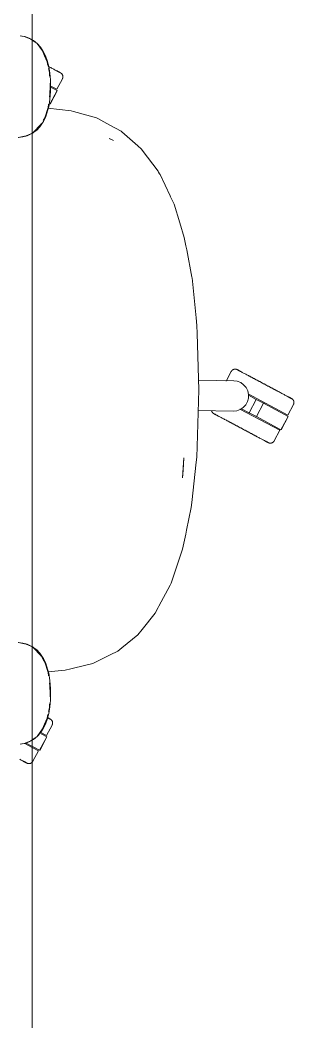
# Model space of a CAD drawing. Header units: millimetres. Extents: x 155927 to 295199, y -4084 to 97293.
# Drawn here: x 191169 to 191422, y 12159 to 13084 of the extents above; entities that cross this region are included whole.
import ezdxf

# ---------------------------------------------------------------- set-up
doc = ezdxf.new("R2010")
doc.units = ezdxf.units.MM
doc.header["$MEASUREMENT"] = 0
doc.layers.add('G-IMPT', color=8, linetype='CONTINUOUS', lineweight=9)
doc.layers.add('I-FURN', color=8, linetype='CONTINUOUS', lineweight=9)

msp = doc.modelspace()

# ---------------------------------------------------------------- linework, layer by layer
at = {"layer": 'G-IMPT'}
for p, q in [((191169.17, 13069.51), (191170.81, 13069.26)), ((191173.03, 13068.8), (191169.18, 13069.38)), ((191173.21, 13068.82), (191170.81, 13069.26)), ((191173.03, 13068.8), (191179.23, 13066.39)), ((191173.21, 13068.82), (191174.55, 13068.45)), ((191178.2, 13067.06), (191174.55, 13068.45)), ((191178.2, 13067.06), (191180.44, 13065.78)), ((191179.23, 13066.39), (191180.44, 13065.49)), ((191180.44, 13065.78), (191181.63, 13065.1)), ((191180.44, 13065.49), (191184.85, 13062.22)), ((191181.63, 13065.1), (191185.37, 13062.02)), ((191184.85, 13062.22), (191190.07, 13055.43)), ((191188.04, 13058.98), (191185.37, 13062.02)), ((191190.69, 13054.93), (191188.04, 13058.98)), ((191190.07, 13055.43), (191191.91, 13051.04)), ((191190.69, 13054.93), (191192.68, 13050.86)), ((191194.24, 13045.41), (191191.91, 13051.04)), ((191194.26, 13046.53), (191192.68, 13050.86)), ((191194.24, 13045.41), (191194.94, 13041.95)), ((191194.26, 13046.53), (191195.69, 13041.05)), ((191195.51, 13039.2), (191196.28, 13035.45)), ((191196.69, 13035.11), (191195.69, 13041.05)), ((191196.28, 13035.45), (191196.47, 13032.25)), ((191196.69, 13035.11), (191197.26, 13028.96)), ((191197.44, 13022.63), (191197.26, 13028.96)), ((191197.35, 13018.12), (191196.77, 13010.8)), ((191196.83, 13015.46), (191197.06, 13022.63)), ((191196.87, 13025.74), (191197.06, 13022.63)), ((191197.35, 13018.12), (191197.44, 13022.63)), ((191195.65, 13004.04), (191196.77, 13010.8)), ((191196.83, 13015.46), (191196.44, 13012.68)), ((191195.1, 13003.2), (191192.07, 12993.81)), ((191194.68, 13000.12), (191192.94, 12995.03)), ((191194.68, 13000.12), (191195.65, 13004.04)), ((191194.98, 13002.7), (191216.26, 13000.28)), ((191195.57, 13006.49), (191195.1, 13003.2)), ((191218.52, 12999.65), (191216.26, 13000.28)), ((191218.52, 12999.65), (191239.87, 12993.64)), ((191190.73, 12990.39), (191189.93, 12989.02)), ((191192.07, 12993.81), (191190.61, 12991.36)), ((191192.94, 12995.03), (191190.73, 12990.39)), ((191239.87, 12993.64), (191240.98, 12993.04)), ((191240.98, 12993.04), (191252.22, 12987.03)), ((191180.44, 12979.43), (191183.29, 12981.38)), ((191188.3, 12987.6), (191181.4, 12980.2)), ((191187.11, 12985.51), (191181.4, 12980.2)), ((191181.4, 12980.2), (191183.81, 12982.44)), ((191184.62, 12982.52), (191183.29, 12981.38)), ((191186.89, 12985.97), (191183.81, 12982.44)), ((191184.62, 12982.52), (191187.48, 12985.56)), ((191188.3, 12987.6), (191187.03, 12986.13)), ((191189, 12988.66), (191187.11, 12985.51)), ((191187.48, 12985.56), (191189.93, 12989.02)), ((191252.22, 12987.03), (191262.65, 12981.45)), ((191263.32, 12980.86), (191262.65, 12981.45)), ((191278.11, 12967.84), (191263.32, 12980.86)), ((191174.91, 12977), (191167.56, 12975.63)), ((191167.79, 12975.63), (191171.79, 12976.13)), ((191171.79, 12976.13), (191175.75, 12977.19)), ((191179.17, 12979.1), (191174.91, 12977)), ((191180.07, 12979.18), (191175.75, 12977.19)), ((191179.17, 12979.1), (191180.44, 12979.73)), ((191253.06, 12974.01), (191251.46, 12974.79)), ((191255.35, 12972.84), (191251.46, 12974.79)), ((191255.35, 12972.84), (191253.06, 12974.01)), ((191278.11, 12967.84), (191281.37, 12964.97)), ((191282.09, 12964), (191281.37, 12964.97)), ((191296.66, 12944.51), (191282.09, 12964)), ((191296.66, 12944.51), (191297.12, 12943.74)), ((191297.12, 12943.74), (191298.06, 12942.16)), ((191298.48, 12941.45), (191298.06, 12942.16)), ((191298.48, 12941.45), (191307.75, 12921.81)), ((191307.75, 12921.81), (191308.18, 12920.89)), ((191311.37, 12914.13), (191308.18, 12920.89)), ((191311.37, 12914.13), (191316.69, 12896.86)), ((191316.69, 12896.86), (191320.89, 12883.25)), ((191320.89, 12883.25), (191322.35, 12875.65)), ((191323.05, 12871.98), (191322.35, 12875.65)), ((191323.05, 12871.98), (191327.92, 12846.6)), ((191328.01, 12846.14), (191327.92, 12846.6)), ((191328.01, 12846.14), (191331.83, 12809.15)), ((191331.83, 12809.15), (191332.56, 12802.08)), ((191332.78, 12794.82), (191332.56, 12802.08)), ((191334.4, 12742.66), (191332.78, 12794.82)), ((191332.7, 12690.48), (191334.4, 12742.66)), ((191332.7, 12690.48), (191332.37, 12680.54)), ((191320.49, 12680), (191319.24, 12661.72)), ((191320.49, 12680), (191319.85, 12668.67)), ((191331.89, 12676.16), (191327.76, 12638.72)), ((191331.89, 12676.16), (191332.37, 12680.54)), ((191319.24, 12661.72), (191319.85, 12668.67)), ((191327.27, 12634.3), (191327.76, 12638.72)), ((191322.93, 12613.36), (191327.27, 12634.3)), ((191322.93, 12613.36), (191322.16, 12609.68)), ((191322.16, 12609.68), (191319.29, 12595.86)), ((191316.77, 12588.42), (191319.29, 12595.86)), ((191316.77, 12588.42), (191308.63, 12564.33)), ((191307.75, 12562.67), (191308.63, 12564.33)), ((191297.45, 12543.16), (191307.75, 12562.67)), ((191294.02, 12536.66), (191281.81, 12521.52)), ((191294.02, 12536.66), (191296.73, 12541.79)), ((191297.45, 12543.16), (191296.73, 12541.79)), ((191278.05, 12516.86), (191281.81, 12521.52)), ((191174.91, 12508.25), (191167.56, 12509.62)), ((191167.79, 12509.62), (191171.79, 12509.12)), ((191171.79, 12509.12), (191175.75, 12508.06)), ((191263.1, 12504.69), (191278.05, 12516.86)), ((191179.17, 12506.15), (191174.91, 12508.25)), ((191180.07, 12506.07), (191175.75, 12508.06)), ((191179.17, 12506.15), (191180.44, 12505.52)), ((191180.44, 12505.82), (191183.29, 12503.87)), ((191187.11, 12499.74), (191181.4, 12505.05)), ((191188.3, 12497.65), (191181.4, 12505.05)), ((191181.4, 12505.05), (191183.81, 12502.81)), ((191184.62, 12502.73), (191183.29, 12503.87)), ((191186.89, 12499.28), (191183.81, 12502.81)), ((191184.62, 12502.73), (191187.48, 12499.69)), ((191189, 12496.59), (191187.11, 12499.74)), ((191187.48, 12499.69), (191189.93, 12496.23)), ((191259.45, 12501.71), (191252.28, 12498.19)), ((191263.1, 12504.69), (191259.45, 12501.71)), ((191188.3, 12497.65), (191187.03, 12499.12)), ((191190.33, 12494.36), (191189.47, 12495.8)), ((191190.73, 12494.86), (191189.93, 12496.23)), ((191192.07, 12491.44), (191190.61, 12493.89)), ((191192.94, 12490.22), (191190.73, 12494.86)), ((191195.1, 12482.05), (191192.07, 12491.44)), ((191194.68, 12485.13), (191192.94, 12490.22)), ((191236.45, 12490.39), (191218.51, 12485.99)), ((191240.82, 12492.54), (191236.45, 12490.39)), ((191240.82, 12492.54), (191252.28, 12498.19)), ((191194.68, 12485.13), (191195.65, 12481.21)), ((191194.97, 12482.67), (191210.85, 12484.11)), ((191195.57, 12478.76), (191195.1, 12482.05)), ((191195.65, 12481.21), (191196.77, 12474.45)), ((191210.85, 12484.11), (191216.14, 12485.41)), ((191218.51, 12485.99), (191216.14, 12485.41)), ((191196.83, 12469.79), (191196.44, 12472.57)), ((191197.35, 12467.13), (191196.77, 12474.45)), ((191196.83, 12469.79), (191197.06, 12462.62)), ((191196.87, 12459.51), (191197.06, 12462.62)), ((191197.44, 12462.62), (191197.26, 12456.29)), ((191197.35, 12467.13), (191197.44, 12462.62)), ((191196.28, 12449.8), (191196.47, 12453)), ((191196.69, 12450.14), (191197.26, 12456.29)), ((191194.26, 12438.72), (191195.69, 12444.2)), ((191195.51, 12446.05), (191196.28, 12449.8)), ((191196.69, 12450.14), (191195.69, 12444.2)), ((191194.24, 12439.84), (191191.91, 12434.21)), ((191194.26, 12438.72), (191192.68, 12434.39)), ((191194.24, 12439.84), (191194.94, 12443.3)), ((191184.85, 12423.03), (191190.07, 12429.82)), ((191188.04, 12426.27), (191185.37, 12423.23)), ((191190.69, 12430.31), (191188.04, 12426.27)), ((191190.07, 12429.82), (191191.91, 12434.21)), ((191190.69, 12430.31), (191192.68, 12434.39)), ((191173.03, 12416.45), (191169.18, 12415.87)), ((191173.21, 12416.43), (191170.81, 12415.99)), ((191173.03, 12416.45), (191179.23, 12418.86)), ((191173.21, 12416.43), (191174.55, 12416.8)), ((191178.2, 12418.19), (191174.55, 12416.8)), ((191178.2, 12418.19), (191180.44, 12419.47)), ((191179.23, 12418.86), (191180.44, 12419.76)), ((191180.44, 12419.76), (191184.85, 12423.03)), ((191180.44, 12419.47), (191181.63, 12420.15)), ((191181.63, 12420.15), (191185.37, 12423.23)), ((191169.17, 12415.74), (191170.81, 12415.99))]:
    msp.add_line(p, q, dxfattribs=at)
at = {"layer": 'I-FURN'}
for p, q in [((191180.44, 13500.42), (191180.44, 12100.42)), ((191180.44, 12100.42), (191180.44, 13500.42)), ((191195.92, 13040.93), (191195.08, 13041.37)), ((191196.73, 13040.49), (191195.92, 13040.93)), ((191197.52, 13040.08), (191196.73, 13040.49)), ((191198.28, 13039.67), (191197.52, 13040.08)), ((191199.01, 13039.28), (191198.28, 13039.67)), ((191199.72, 13038.9), (191199.01, 13039.28)), ((191200.4, 13038.54), (191199.72, 13038.9)), ((191201.05, 13038.2), (191200.4, 13038.54)), ((191201.66, 13037.87), (191201.05, 13038.2)), ((191202.25, 13037.56), (191201.66, 13037.87)), ((191201.94, 13037.73), (191202.51, 13037.42)), ((191202.8, 13037.27), (191202.25, 13037.56)), ((191202.51, 13037.42), (191203.04, 13037.14)), ((191203.32, 13036.99), (191202.8, 13037.27)), ((191203.04, 13037.14), (191203.54, 13036.87)), ((191203.8, 13036.74), (191203.32, 13036.99)), ((191203.54, 13036.87), (191204.01, 13036.62)), ((191204.24, 13036.5), (191203.8, 13036.74)), ((191204.01, 13036.62), (191204.44, 13036.4)), ((191204.65, 13036.28), (191204.24, 13036.5)), ((191204.44, 13036.4), (191204.83, 13036.19)), ((191205.03, 13036.08), (191204.65, 13036.28)), ((191204.83, 13036.19), (191205.19, 13036)), ((191205.36, 13035.9), (191205.03, 13036.08)), ((191205.19, 13036), (191205.5, 13035.83)), ((191205.66, 13035.75), (191205.36, 13035.9)), ((191205.5, 13035.83), (191205.78, 13035.68)), ((191205.92, 13035.61), (191205.66, 13035.75)), ((191205.78, 13035.68), (191206.02, 13035.55)), ((191206.14, 13035.49), (191205.92, 13035.61)), ((191206.02, 13035.55), (191206.22, 13035.45)), ((191206.32, 13035.4), (191206.14, 13035.49)), ((191206.22, 13035.45), (191206.39, 13035.36)), ((191203.15, 13020.09), (191208.3, 13029.77)), ((191206.46, 13035.32), (191206.32, 13035.4)), ((191206.39, 13035.36), (191206.51, 13035.29)), ((191206.56, 13035.27), (191206.46, 13035.32)), ((191206.51, 13035.29), (191206.59, 13035.25)), ((191206.62, 13035.24), (191206.56, 13035.27)), ((191206.59, 13035.25), (191206.63, 13035.23)), ((191206.64, 13035.23), (191206.62, 13035.24)), ((191206.63, 13035.23), (191206.64, 13035.23)), ((191206.64, 13035.23), (191206.78, 13035.15)), ((191206.78, 13035.15), (191206.92, 13035.06)), ((191206.92, 13035.06), (191207.05, 13034.97)), ((191207.05, 13034.97), (191207.18, 13034.88)), ((191207.18, 13034.88), (191207.31, 13034.78)), ((191207.31, 13034.78), (191207.43, 13034.67)), ((191207.43, 13034.67), (191207.55, 13034.56)), ((191207.55, 13034.56), (191207.66, 13034.45)), ((191207.66, 13034.45), (191207.77, 13034.33)), ((191207.77, 13034.33), (191207.87, 13034.21)), ((191207.87, 13034.21), (191207.97, 13034.08)), ((191207.97, 13034.08), (191208.07, 13033.95)), ((191208.07, 13033.95), (191208.16, 13033.81)), ((191208.16, 13033.81), (191208.24, 13033.68)), ((191208.24, 13033.68), (191208.32, 13033.54)), ((191208.32, 13029.81), (191208.3, 13029.77)), ((191208.32, 13033.54), (191208.39, 13033.39)), ((191208.4, 13029.96), (191208.32, 13029.81)), ((191208.39, 13033.39), (191208.45, 13033.24)), ((191208.46, 13030.11), (191208.4, 13029.96)), ((191208.45, 13033.24), (191208.51, 13033.09)), ((191208.52, 13030.26), (191208.46, 13030.11)), ((191208.51, 13033.09), (191208.57, 13032.94)), ((191208.57, 13030.41), (191208.52, 13030.26)), ((191208.57, 13032.94), (191208.62, 13032.79)), ((191208.62, 13030.56), (191208.57, 13030.41)), ((191208.62, 13032.79), (191208.66, 13032.63)), ((191208.66, 13030.72), (191208.62, 13030.56)), ((191208.66, 13032.63), (191208.69, 13032.48)), ((191208.7, 13030.87), (191208.66, 13030.72)), ((191208.69, 13032.48), (191208.72, 13032.32)), ((191208.73, 13031.03), (191208.7, 13030.87)), ((191208.72, 13032.32), (191208.75, 13032.16)), ((191208.75, 13031.19), (191208.73, 13031.03)), ((191208.75, 13032.16), (191208.76, 13032)), ((191208.76, 13031.35), (191208.75, 13031.19)), ((191208.76, 13032), (191208.77, 13031.84)), ((191208.77, 13031.51), (191208.76, 13031.35)), ((191208.77, 13031.84), (191208.78, 13031.68)), ((191208.78, 13031.68), (191208.77, 13031.51)), ((191203.34, 13018.86), (191196.77, 13006.5)), ((191196.94, 13006.41), (191203.51, 13018.77)), ((191197.52, 13023.08), (191203.15, 13020.09)), ((191198.05, 13021.67), (191203.34, 13018.86)), ((191196.77, 13006.5), (191196.67, 13006.55)), ((191364.27, 12759.74), (191359.57, 12750.9)), ((191364.27, 12759.74), (191364.35, 12759.89)), ((191364.35, 12759.89), (191364.43, 12760.02)), ((191364.43, 12760.02), (191364.52, 12760.16)), ((191364.52, 12760.16), (191364.62, 12760.29)), ((191364.62, 12760.29), (191364.72, 12760.41)), ((191364.72, 12760.41), (191364.82, 12760.54)), ((191364.82, 12760.54), (191364.93, 12760.65)), ((191364.93, 12760.65), (191365.05, 12760.77)), ((191365.05, 12760.77), (191365.17, 12760.88)), ((191365.17, 12760.88), (191365.29, 12760.98)), ((191365.29, 12760.98), (191365.42, 12761.08)), ((191365.42, 12761.08), (191365.55, 12761.17)), ((191365.55, 12761.17), (191365.68, 12761.26)), ((191365.68, 12761.26), (191365.82, 12761.35)), ((191365.82, 12761.35), (191365.96, 12761.42)), ((191365.96, 12761.42), (191366.11, 12761.5)), ((191366.11, 12761.5), (191366.25, 12761.56)), ((191366.25, 12761.56), (191366.4, 12761.62)), ((191366.4, 12761.62), (191366.55, 12761.68)), ((191366.55, 12761.68), (191366.71, 12761.72)), ((191366.71, 12761.72), (191366.86, 12761.77)), ((191366.86, 12761.77), (191367.02, 12761.8)), ((191367.02, 12761.8), (191367.18, 12761.83)), ((191367.18, 12761.83), (191367.34, 12761.85)), ((191367.34, 12761.85), (191367.5, 12761.87)), ((191367.5, 12761.87), (191367.66, 12761.88)), ((191367.66, 12761.88), (191367.82, 12761.88)), ((191367.82, 12761.88), (191367.98, 12761.88)), ((191367.98, 12761.88), (191368.14, 12761.87)), ((191368.14, 12761.87), (191368.3, 12761.86)), ((191368.3, 12761.86), (191368.46, 12761.83)), ((191368.46, 12761.83), (191368.62, 12761.8)), ((191368.62, 12761.8), (191368.78, 12761.77)), ((191368.78, 12761.77), (191368.94, 12761.73)), ((191368.94, 12761.73), (191369.09, 12761.68)), ((191369.09, 12761.68), (191369.24, 12761.63)), ((191369.24, 12761.63), (191369.39, 12761.57)), ((191369.39, 12761.57), (191369.54, 12761.5)), ((191369.54, 12761.5), (191369.68, 12761.43)), ((191369.68, 12761.43), (191369.72, 12761.41)), ((191369.72, 12761.41), (191369.74, 12761.4)), ((191369.73, 12761.41), (191369.72, 12761.41)), ((191369.77, 12761.39), (191369.73, 12761.41)), ((191369.74, 12761.4), (191369.8, 12761.37)), ((191369.85, 12761.34), (191369.77, 12761.39)), ((191369.8, 12761.37), (191369.9, 12761.32)), ((191369.97, 12761.28), (191369.85, 12761.34)), ((191369.9, 12761.32), (191370.04, 12761.24)), ((191370.14, 12761.19), (191369.97, 12761.28)), ((191370.04, 12761.24), (191370.22, 12761.14)), ((191370.34, 12761.08), (191370.14, 12761.19)), ((191370.22, 12761.14), (191370.44, 12761.03)), ((191370.58, 12760.96), (191370.34, 12761.08)), ((191370.44, 12761.03), (191370.7, 12760.89)), ((191370.86, 12760.81), (191370.58, 12760.96)), ((191370.7, 12760.89), (191371, 12760.73)), ((191371.17, 12760.64), (191370.86, 12760.81)), ((191371, 12760.73), (191371.33, 12760.55)), ((191371.53, 12760.45), (191371.17, 12760.64)), ((191371.33, 12760.55), (191371.71, 12760.36)), ((191371.92, 12760.24), (191371.53, 12760.45)), ((191371.71, 12760.36), (191372.12, 12760.14)), ((191372.35, 12760.01), (191371.92, 12760.24)), ((191372.12, 12760.14), (191372.56, 12759.9)), ((191372.82, 12759.76), (191372.35, 12760.01)), ((191372.56, 12759.9), (191373.04, 12759.64)), ((191373.32, 12759.5), (191372.82, 12759.76)), ((191373.04, 12759.64), (191373.56, 12759.37)), ((191373.86, 12759.21), (191373.32, 12759.5)), ((191373.56, 12759.37), (191374.11, 12759.08)), ((191374.42, 12758.91), (191373.86, 12759.21)), ((191374.11, 12759.08), (191374.7, 12758.77)), ((191375.03, 12758.59), (191374.42, 12758.91)), ((191375.66, 12758.25), (191375.03, 12758.59)), ((191376.32, 12757.9), (191375.66, 12758.25)), ((191334.12, 12751.69), (191366.46, 12751.12)), ((191366.46, 12751.12), (191369.8, 12750.66)), ((191369.8, 12750.66), (191372.93, 12749.41)), ((191372.93, 12749.41), (191375.68, 12747.44)), ((191377.02, 12757.53), (191376.32, 12757.9)), ((191377.74, 12757.15), (191377.02, 12757.53)), ((191378.49, 12756.75), (191377.74, 12757.15)), ((191379.27, 12756.34), (191378.49, 12756.75)), ((191380.07, 12755.91), (191379.27, 12756.34)), ((191380.89, 12755.47), (191380.07, 12755.91)), ((191380.44, 12755.71), (191381.28, 12755.27)), ((191381.74, 12755.02), (191380.89, 12755.47)), ((191381.28, 12755.27), (191382.13, 12754.81)), ((191382.61, 12754.56), (191381.74, 12755.02)), ((191382.13, 12754.81), (191383.01, 12754.35)), ((191383.49, 12754.09), (191382.61, 12754.56)), ((191383.01, 12754.35), (191383.91, 12753.87)), ((191384.4, 12753.61), (191383.49, 12754.09)), ((191383.91, 12753.87), (191384.82, 12753.38)), ((191385.32, 12753.12), (191384.4, 12753.61)), ((191384.82, 12753.38), (191385.75, 12752.89)), ((191386.26, 12752.62), (191385.32, 12753.12)), ((191385.75, 12752.89), (191386.7, 12752.39)), ((191387.21, 12752.11), (191386.26, 12752.62)), ((191386.7, 12752.39), (191387.65, 12751.88)), ((191388.17, 12751.6), (191387.21, 12752.11)), ((191387.65, 12751.88), (191388.62, 12751.36)), ((191389.15, 12751.08), (191388.17, 12751.6)), ((191388.62, 12751.36), (191389.6, 12750.84)), ((191390.13, 12750.56), (191389.15, 12751.08)), ((191389.6, 12750.84), (191390.59, 12750.32)), ((191391.12, 12750.03), (191390.13, 12750.56)), ((191390.59, 12750.32), (191391.58, 12749.79)), ((191392.12, 12749.5), (191391.12, 12750.03)), ((191391.58, 12749.79), (191392.58, 12749.26)), ((191393.12, 12748.97), (191392.12, 12749.5)), ((191392.58, 12749.26), (191393.58, 12748.72)), ((191394.13, 12748.44), (191393.12, 12748.97)), ((191375.68, 12747.44), (191377.87, 12744.88)), ((191377.87, 12744.88), (191379.38, 12741.86)), ((191379.38, 12741.86), (191380.13, 12738.57)), ((191393.58, 12748.72), (191394.59, 12748.19)), ((191395.13, 12747.9), (191394.13, 12748.44)), ((191394.59, 12748.19), (191395.59, 12747.66)), ((191396.14, 12747.37), (191395.13, 12747.9)), ((191395.59, 12747.66), (191396.6, 12747.12)), ((191397.14, 12746.83), (191396.14, 12747.37)), ((191396.6, 12747.12), (191397.6, 12746.59)), ((191398.14, 12746.3), (191397.14, 12746.83)), ((191397.6, 12746.59), (191398.6, 12746.06)), ((191399.13, 12745.77), (191398.14, 12746.3)), ((191398.6, 12746.06), (191399.59, 12745.53)), ((191400.12, 12745.25), (191399.13, 12745.77)), ((191399.59, 12745.53), (191400.57, 12745.01)), ((191401.1, 12744.73), (191400.12, 12745.25)), ((191400.57, 12745.01), (191401.55, 12744.49)), ((191402.07, 12744.21), (191401.1, 12744.73)), ((191401.55, 12744.49), (191402.51, 12743.98)), ((191403.02, 12743.7), (191402.07, 12744.21)), ((191402.51, 12743.98), (191403.46, 12743.47)), ((191403.97, 12743.2), (191403.02, 12743.7)), ((191403.46, 12743.47), (191404.4, 12742.97)), ((191404.9, 12742.71), (191403.97, 12743.2)), ((191404.4, 12742.97), (191405.32, 12742.48)), ((191405.81, 12742.22), (191404.9, 12742.71)), ((191405.32, 12742.48), (191406.23, 12742)), ((191406.71, 12741.75), (191405.81, 12742.22)), ((191407.58, 12741.28), (191406.71, 12741.75)), ((191408.44, 12740.82), (191407.58, 12741.28)), ((191409.28, 12740.38), (191408.44, 12740.82)), ((191410.09, 12739.95), (191409.28, 12740.38)), ((191410.88, 12739.53), (191410.09, 12739.95)), ((191379.21, 12731.94), (191377.59, 12728.98)), ((191380.07, 12735.2), (191379.21, 12731.94)), ((191379.79, 12739.07), (191416.51, 12719.54)), ((191380.13, 12738.57), (191380.07, 12735.2)), ((191380.2, 12737.72), (191387.35, 12733.92)), ((191387.35, 12733.92), (191380.78, 12721.56)), ((191387.35, 12733.92), (191393.99, 12730.39)), ((191393.99, 12730.39), (191387.42, 12718.03)), ((191393.99, 12730.39), (191416.7, 12718.31)), ((191411.64, 12739.12), (191410.88, 12739.53)), ((191412.37, 12738.73), (191411.64, 12739.12)), ((191413.08, 12738.36), (191412.37, 12738.73)), ((191413.76, 12738), (191413.08, 12738.36)), ((191414.41, 12737.65), (191413.76, 12738)), ((191415.02, 12737.33), (191414.41, 12737.65)), ((191415.61, 12737.01), (191415.02, 12737.33)), ((191415.29, 12737.18), (191415.86, 12736.88)), ((191416.16, 12736.72), (191415.61, 12737.01)), ((191415.86, 12736.88), (191416.4, 12736.59)), ((191416.67, 12736.45), (191416.16, 12736.72)), ((191416.4, 12736.59), (191416.9, 12736.33)), ((191417.16, 12736.19), (191416.67, 12736.45)), ((191416.9, 12736.33), (191417.37, 12736.08)), ((191417.6, 12735.95), (191417.16, 12736.19)), ((191417.37, 12736.08), (191417.8, 12735.85)), ((191418.01, 12735.73), (191417.6, 12735.95)), ((191417.8, 12735.85), (191418.19, 12735.64)), ((191418.39, 12735.54), (191418.01, 12735.73)), ((191418.19, 12735.64), (191418.54, 12735.45)), ((191418.72, 12735.36), (191418.39, 12735.54)), ((191418.54, 12735.45), (191418.86, 12735.28)), ((191419.02, 12735.2), (191418.72, 12735.36)), ((191418.86, 12735.28), (191419.14, 12735.13)), ((191419.28, 12735.06), (191419.02, 12735.2)), ((191419.14, 12735.13), (191419.38, 12735.01)), ((191419.5, 12734.95), (191419.28, 12735.06)), ((191419.38, 12735.01), (191419.58, 12734.9)), ((191419.68, 12734.85), (191419.5, 12734.95)), ((191419.58, 12734.9), (191419.75, 12734.81)), ((191419.82, 12734.78), (191419.68, 12734.85)), ((191419.75, 12734.81), (191419.87, 12734.75)), ((191419.92, 12734.72), (191419.82, 12734.78)), ((191419.87, 12734.75), (191419.95, 12734.71)), ((191419.98, 12734.69), (191419.92, 12734.72)), ((191419.95, 12734.71), (191419.99, 12734.68)), ((191420, 12734.68), (191419.98, 12734.69)), ((191419.99, 12734.68), (191420, 12734.68)), ((191420, 12734.68), (191420.14, 12734.6)), ((191420.14, 12734.6), (191420.28, 12734.52)), ((191420.28, 12734.52), (191420.41, 12734.43)), ((191420.41, 12734.43), (191420.54, 12734.33)), ((191420.54, 12734.33), (191420.67, 12734.23)), ((191420.67, 12734.23), (191420.79, 12734.13)), ((191420.79, 12734.13), (191420.91, 12734.02)), ((191420.91, 12734.02), (191421.02, 12733.9)), ((191421.02, 12733.9), (191421.13, 12733.79)), ((191421.13, 12733.79), (191421.23, 12733.66)), ((191421.23, 12733.66), (191421.33, 12733.54)), ((191421.33, 12733.54), (191421.43, 12733.4)), ((191421.43, 12733.4), (191421.51, 12733.27)), ((191421.51, 12733.27), (191421.6, 12733.13)), ((191421.6, 12733.13), (191421.68, 12732.99)), ((191421.68, 12732.99), (191421.75, 12732.85)), ((191421.75, 12732.85), (191421.81, 12732.7)), ((191421.81, 12732.7), (191421.87, 12732.55)), ((191421.87, 12732.55), (191421.93, 12732.4)), ((191421.93, 12732.4), (191421.98, 12732.24)), ((191421.98, 12732.24), (191422.02, 12732.09)), ((191422.02, 12732.09), (191422.05, 12731.93)), ((191422.05, 12731.93), (191422.08, 12731.77)), ((191422.08, 12730.49), (191422.06, 12730.33)), ((191422.08, 12731.77), (191422.1, 12731.61)), ((191422.11, 12730.65), (191422.08, 12730.49)), ((191422.1, 12731.61), (191422.12, 12731.45)), ((191422.12, 12730.81), (191422.11, 12730.65)), ((191422.12, 12731.45), (191422.13, 12731.29)), ((191422.13, 12730.97), (191422.12, 12730.81)), ((191422.13, 12731.29), (191422.13, 12731.13)), ((191422.13, 12731.13), (191422.13, 12730.97)), ((191365.97, 12723.14), (191333.78, 12723.7)), ((191346.11, 12723.39), (191346.07, 12723.55)), ((191346.15, 12723.23), (191346.11, 12723.39)), ((191346.2, 12723.08), (191346.15, 12723.23)), ((191346.25, 12722.93), (191346.2, 12723.08)), ((191346.31, 12722.78), (191346.25, 12722.93)), ((191346.38, 12722.63), (191346.31, 12722.78)), ((191346.45, 12722.49), (191346.38, 12722.63)), ((191346.53, 12722.34), (191346.45, 12722.49)), ((191346.61, 12722.21), (191346.53, 12722.34)), ((191346.7, 12722.07), (191346.61, 12722.21)), ((191346.79, 12721.94), (191346.7, 12722.07)), ((191346.89, 12721.81), (191346.79, 12721.94)), ((191346.99, 12721.69), (191346.89, 12721.81)), ((191347.1, 12721.57), (191346.99, 12721.69)), ((191347.22, 12721.46), (191347.1, 12721.57)), ((191347.33, 12721.35), (191347.22, 12721.46)), ((191347.46, 12721.24), (191347.33, 12721.35)), ((191347.58, 12721.14), (191347.46, 12721.24)), ((191347.71, 12721.05), (191347.58, 12721.14)), ((191369.33, 12723.49), (191365.97, 12723.14)), ((191372.5, 12724.63), (191369.33, 12723.49)), ((191372.25, 12724.96), (191409, 12705.42)), ((191375.31, 12726.5), (191372.5, 12724.63)), ((191380.78, 12721.56), (191373.63, 12725.36)), ((191377.59, 12728.98), (191375.31, 12726.5)), ((191387.42, 12718.03), (191380.78, 12721.56)), ((191416.51, 12719.54), (191421.66, 12729.23)), ((191421.68, 12729.27), (191421.66, 12729.23)), ((191421.75, 12729.41), (191421.68, 12729.27)), ((191421.82, 12729.56), (191421.75, 12729.41)), ((191421.88, 12729.71), (191421.82, 12729.56)), ((191421.93, 12729.86), (191421.88, 12729.71)), ((191421.98, 12730.02), (191421.93, 12729.86)), ((191422.02, 12730.17), (191421.98, 12730.02)), ((191422.06, 12730.33), (191422.02, 12730.17)), ((191347.85, 12720.96), (191347.71, 12721.05)), ((191347.99, 12720.87), (191347.85, 12720.96)), ((191348.13, 12720.8), (191347.99, 12720.87)), ((191348.13, 12720.79), (191348.13, 12720.8)), ((191348.13, 12720.8), (191348.15, 12720.79)), ((191348.17, 12720.77), (191348.13, 12720.79)), ((191348.15, 12720.79), (191348.21, 12720.75)), ((191348.26, 12720.73), (191348.17, 12720.77)), ((191348.21, 12720.75), (191348.31, 12720.7)), ((191348.38, 12720.66), (191348.26, 12720.73)), ((191348.31, 12720.7), (191348.45, 12720.63)), ((191348.54, 12720.58), (191348.38, 12720.66)), ((191348.45, 12720.63), (191348.63, 12720.53)), ((191348.74, 12720.47), (191348.54, 12720.58)), ((191348.63, 12720.53), (191348.85, 12720.41)), ((191348.98, 12720.34), (191348.74, 12720.47)), ((191348.85, 12720.41), (191349.11, 12720.28)), ((191349.26, 12720.19), (191348.98, 12720.34)), ((191349.11, 12720.28), (191349.4, 12720.12)), ((191349.58, 12720.02), (191349.26, 12720.19)), ((191349.4, 12720.12), (191349.74, 12719.94)), ((191349.93, 12719.83), (191349.58, 12720.02)), ((191349.74, 12719.94), (191350.11, 12719.74)), ((191350.33, 12719.63), (191349.93, 12719.83)), ((191350.11, 12719.74), (191350.52, 12719.52)), ((191350.76, 12719.4), (191350.33, 12719.63)), ((191350.52, 12719.52), (191350.97, 12719.29)), ((191351.22, 12719.15), (191350.76, 12719.4)), ((191350.97, 12719.29), (191351.45, 12719.03)), ((191351.72, 12718.88), (191351.22, 12719.15)), ((191351.45, 12719.03), (191351.97, 12718.75)), ((191352.26, 12718.6), (191351.72, 12718.88)), ((191351.97, 12718.75), (191352.52, 12718.46)), ((191352.83, 12718.3), (191352.26, 12718.6)), ((191352.52, 12718.46), (191353.1, 12718.15)), ((191353.1, 12718.15), (191353.72, 12717.82)), ((191353.72, 12717.82), (191354.37, 12717.48)), ((191354.37, 12717.48), (191355.04, 12717.12)), ((191355.04, 12717.12), (191355.75, 12716.74)), ((191355.75, 12716.74), (191356.49, 12716.35)), ((191356.49, 12716.35), (191357.25, 12715.95)), ((191357.25, 12715.95), (191358.04, 12715.53)), ((191358.04, 12715.53), (191358.85, 12715.1)), ((191358.85, 12715.1), (191359.68, 12714.65)), ((191359.68, 12714.65), (191360.54, 12714.2)), ((191360.54, 12714.2), (191361.42, 12713.73)), ((191361.42, 12713.73), (191362.31, 12713.25)), ((191362.8, 12712.99), (191361.9, 12713.47)), ((191362.31, 12713.25), (191363.23, 12712.77)), ((191363.73, 12712.5), (191362.8, 12712.99)), ((191363.23, 12712.77), (191364.16, 12712.27)), ((191364.66, 12712), (191363.73, 12712.5)), ((191364.16, 12712.27), (191365.1, 12711.77)), ((191365.61, 12711.5), (191364.66, 12712)), ((191410.13, 12705.95), (191387.42, 12718.03)), ((191416.7, 12718.31), (191410.13, 12705.95)), ((191410.3, 12705.86), (191416.87, 12718.22)), ((191365.1, 12711.77), (191366.06, 12711.26)), ((191366.58, 12710.98), (191365.61, 12711.5)), ((191366.06, 12711.26), (191367.03, 12710.75)), ((191367.55, 12710.47), (191366.58, 12710.98)), ((191367.03, 12710.75), (191368, 12710.23)), ((191368.54, 12709.94), (191367.55, 12710.47)), ((191368, 12710.23), (191368.99, 12709.7)), ((191369.53, 12709.42), (191368.54, 12709.94)), ((191368.99, 12709.7), (191369.99, 12709.17)), ((191370.52, 12708.89), (191369.53, 12709.42)), ((191369.99, 12709.17), (191370.98, 12708.64)), ((191371.53, 12708.35), (191370.52, 12708.89)), ((191370.98, 12708.64), (191371.99, 12708.11)), ((191372.53, 12707.82), (191371.53, 12708.35)), ((191371.99, 12708.11), (191372.99, 12707.57)), ((191373.54, 12707.29), (191372.53, 12707.82)), ((191372.99, 12707.57), (191374, 12707.04)), ((191374.54, 12706.75), (191373.54, 12707.29)), ((191374, 12707.04), (191375, 12706.51)), ((191375.54, 12706.22), (191374.54, 12706.75)), ((191375, 12706.51), (191376, 12705.97)), ((191376.54, 12705.69), (191375.54, 12706.22)), ((191376, 12705.97), (191377, 12705.44)), ((191377.54, 12705.16), (191376.54, 12705.69)), ((191377, 12705.44), (191377.99, 12704.92)), ((191378.52, 12704.63), (191377.54, 12705.16)), ((191377.99, 12704.92), (191378.98, 12704.39)), ((191379.5, 12704.11), (191378.52, 12704.63)), ((191378.98, 12704.39), (191379.95, 12703.88)), ((191380.47, 12703.6), (191379.5, 12704.11)), ((191379.95, 12703.88), (191380.91, 12703.36)), ((191381.43, 12703.09), (191380.47, 12703.6)), ((191380.91, 12703.36), (191381.86, 12702.86)), ((191382.37, 12702.59), (191381.43, 12703.09)), ((191381.86, 12702.86), (191382.8, 12702.36)), ((191403.85, 12695.73), (191409, 12705.42)), ((191383.3, 12702.09), (191382.37, 12702.59)), ((191382.8, 12702.36), (191383.72, 12701.87)), ((191384.22, 12701.61), (191383.3, 12702.09)), ((191383.72, 12701.87), (191384.63, 12701.39)), ((191385.11, 12701.13), (191384.22, 12701.61)), ((191384.63, 12701.39), (191385.52, 12700.91)), ((191385.99, 12700.66), (191385.11, 12701.13)), ((191385.52, 12700.91), (191386.39, 12700.45)), ((191386.85, 12700.21), (191385.99, 12700.66)), ((191386.39, 12700.45), (191387.23, 12700)), ((191387.68, 12699.76), (191386.85, 12700.21)), ((191387.23, 12700), (191388.06, 12699.56)), ((191388.06, 12699.56), (191388.86, 12699.14)), ((191388.86, 12699.14), (191389.63, 12698.73)), ((191389.63, 12698.73), (191390.38, 12698.33)), ((191390.38, 12698.33), (191391.11, 12697.94)), ((191391.11, 12697.94), (191391.8, 12697.57)), ((191391.8, 12697.57), (191392.46, 12697.22)), ((191392.46, 12697.22), (191393.1, 12696.88)), ((191393.1, 12696.88), (191393.7, 12696.56)), ((191394.01, 12696.4), (191393.43, 12696.71)), ((191393.7, 12696.56), (191394.27, 12696.26)), ((191394.56, 12696.11), (191394.01, 12696.4)), ((191394.27, 12696.26), (191394.8, 12695.98)), ((191395.08, 12695.83), (191394.56, 12696.11)), ((191394.8, 12695.98), (191395.3, 12695.71)), ((191395.56, 12695.57), (191395.08, 12695.83)), ((191395.3, 12695.71), (191395.77, 12695.46)), ((191396.01, 12695.34), (191395.56, 12695.57)), ((191395.77, 12695.46), (191396.2, 12695.23)), ((191396.42, 12695.12), (191396.01, 12695.34)), ((191396.2, 12695.23), (191396.59, 12695.03)), ((191396.79, 12694.92), (191396.42, 12695.12)), ((191396.59, 12695.03), (191396.95, 12694.84)), ((191397.13, 12694.74), (191396.79, 12694.92)), ((191396.95, 12694.84), (191397.27, 12694.67)), ((191397.42, 12694.58), (191397.13, 12694.74)), ((191397.27, 12694.67), (191397.55, 12694.52)), ((191397.68, 12694.45), (191397.42, 12694.58)), ((191397.55, 12694.52), (191397.79, 12694.39)), ((191397.9, 12694.33), (191397.68, 12694.45)), ((191397.79, 12694.39), (191397.99, 12694.28)), ((191398.08, 12694.24), (191397.9, 12694.33)), ((191397.99, 12694.28), (191398.15, 12694.2)), ((191398.22, 12694.16), (191398.08, 12694.24)), ((191398.15, 12694.2), (191398.27, 12694.13)), ((191398.32, 12694.11), (191398.22, 12694.16)), ((191398.27, 12694.13), (191398.35, 12694.09)), ((191398.38, 12694.08), (191398.32, 12694.11)), ((191398.35, 12694.09), (191398.4, 12694.07)), ((191398.4, 12694.06), (191398.38, 12694.08)), ((191398.4, 12694.07), (191398.4, 12694.06)), ((191398.44, 12694.04), (191398.4, 12694.06)), ((191398.58, 12693.97), (191398.44, 12694.04)), ((191398.73, 12693.91), (191398.58, 12693.97)), ((191398.88, 12693.85), (191398.73, 12693.91)), ((191399.03, 12693.79), (191398.88, 12693.85)), ((191399.19, 12693.75), (191399.03, 12693.79)), ((191399.34, 12693.71), (191399.19, 12693.75)), ((191399.5, 12693.67), (191399.34, 12693.71)), ((191399.66, 12693.64), (191399.5, 12693.67)), ((191399.82, 12693.62), (191399.66, 12693.64)), ((191399.98, 12693.6), (191399.82, 12693.62)), ((191400.14, 12693.6), (191399.98, 12693.6)), ((191400.3, 12693.59), (191400.14, 12693.6)), ((191400.46, 12693.6), (191400.3, 12693.59)), ((191400.62, 12693.61), (191400.46, 12693.6)), ((191400.78, 12693.62), (191400.62, 12693.61)), ((191400.94, 12693.65), (191400.78, 12693.62)), ((191401.1, 12693.67), (191400.94, 12693.65)), ((191401.26, 12693.71), (191401.1, 12693.67)), ((191401.42, 12693.75), (191401.26, 12693.71)), ((191401.57, 12693.8), (191401.42, 12693.75)), ((191401.72, 12693.85), (191401.57, 12693.8)), ((191401.87, 12693.91), (191401.72, 12693.85)), ((191402.02, 12693.98), (191401.87, 12693.91)), ((191402.16, 12694.05), (191402.02, 12693.98)), ((191402.3, 12694.13), (191402.16, 12694.05)), ((191402.44, 12694.21), (191402.3, 12694.13)), ((191402.58, 12694.3), (191402.44, 12694.21)), ((191402.71, 12694.4), (191402.58, 12694.3)), ((191402.83, 12694.49), (191402.71, 12694.4)), ((191402.96, 12694.6), (191402.83, 12694.49)), ((191403.08, 12694.71), (191402.96, 12694.6)), ((191403.19, 12694.82), (191403.08, 12694.71)), ((191403.3, 12694.94), (191403.19, 12694.82)), ((191403.4, 12695.06), (191403.3, 12694.94)), ((191403.5, 12695.19), (191403.4, 12695.06)), ((191403.6, 12695.32), (191403.5, 12695.19)), ((191403.69, 12695.45), (191403.6, 12695.32)), ((191403.77, 12695.59), (191403.69, 12695.45)), ((191403.85, 12695.73), (191403.77, 12695.59)), ((191194.51, 12440.34), (191194.94, 12440.11)), ((191195.16, 12440), (191194.75, 12440.21)), ((191194.94, 12440.11), (191195.33, 12439.9)), ((191195.53, 12439.8), (191195.16, 12440)), ((191195.33, 12439.9), (191195.69, 12439.71)), ((191195.87, 12439.62), (191195.53, 12439.8)), ((191195.69, 12439.71), (191196.01, 12439.54)), ((191196.16, 12439.46), (191195.87, 12439.62)), ((191196.01, 12439.54), (191196.29, 12439.4)), ((191196.42, 12439.32), (191196.16, 12439.46)), ((191196.29, 12439.4), (191196.53, 12439.27)), ((191196.64, 12439.21), (191196.42, 12439.32)), ((191196.53, 12439.27), (191196.73, 12439.16)), ((191196.82, 12439.11), (191196.64, 12439.21)), ((191196.73, 12439.16), (191196.89, 12439.08)), ((191196.96, 12439.04), (191196.82, 12439.11)), ((191196.89, 12439.08), (191197.01, 12439.01)), ((191197.06, 12438.98), (191196.96, 12439.04)), ((191197.01, 12439.01), (191197.09, 12438.97)), ((191197.12, 12438.95), (191197.06, 12438.98)), ((191197.09, 12438.97), (191197.14, 12438.94)), ((191197.14, 12438.94), (191197.12, 12438.95)), ((191197.14, 12438.94), (191197.28, 12438.86)), ((191197.14, 12438.94), (191197.14, 12438.94)), ((191197.28, 12438.86), (191197.42, 12438.78)), ((191197.42, 12438.78), (191197.55, 12438.69)), ((191197.55, 12438.69), (191197.68, 12438.59)), ((191197.68, 12438.59), (191197.81, 12438.49)), ((191197.81, 12438.49), (191197.93, 12438.39)), ((191197.93, 12438.39), (191198.05, 12438.28)), ((191198.05, 12438.28), (191198.17, 12438.17)), ((191198.17, 12438.17), (191198.27, 12438.05)), ((191198.27, 12438.05), (191198.38, 12437.92)), ((191198.38, 12437.92), (191198.48, 12437.8)), ((191198.48, 12437.8), (191198.57, 12437.67)), ((191198.57, 12437.67), (191198.66, 12437.53)), ((191198.66, 12437.53), (191198.74, 12437.39)), ((191198.74, 12437.39), (191198.82, 12437.25)), ((191198.82, 12437.25), (191198.89, 12437.11)), ((191198.89, 12437.11), (191198.96, 12436.96)), ((191198.96, 12436.96), (191199.02, 12436.81)), ((191199.02, 12436.81), (191199.07, 12436.66)), ((191199.07, 12436.66), (191199.12, 12436.5)), ((191199.12, 12436.5), (191199.16, 12436.35)), ((191199.16, 12436.35), (191199.2, 12436.19)), ((191199.2, 12434.59), (191199.17, 12434.43)), ((191199.2, 12436.19), (191199.23, 12436.03)), ((191199.23, 12434.75), (191199.2, 12434.59)), ((191199.23, 12436.03), (191199.25, 12435.87)), ((191199.25, 12434.91), (191199.23, 12434.75)), ((191199.25, 12435.87), (191199.27, 12435.71)), ((191199.27, 12435.07), (191199.25, 12434.91)), ((191199.27, 12435.71), (191199.28, 12435.55)), ((191199.28, 12435.23), (191199.27, 12435.07)), ((191199.28, 12435.55), (191199.28, 12435.39)), ((191199.28, 12435.39), (191199.28, 12435.23)), ((191188.47, 12426.57), (191193.66, 12423.81)), ((191188.55, 12425.39), (191193.84, 12422.57)), ((191193.66, 12423.81), (191198.81, 12433.49)), ((191198.83, 12433.53), (191198.81, 12433.49)), ((191198.9, 12433.67), (191198.83, 12433.53)), ((191198.97, 12433.82), (191198.9, 12433.67)), ((191199.02, 12433.97), (191198.97, 12433.82)), ((191199.08, 12434.12), (191199.02, 12433.97)), ((191199.13, 12434.28), (191199.08, 12434.12)), ((191199.17, 12434.43), (191199.13, 12434.28)), ((191173.48, 12416.41), (191180.86, 12412.49)), ((191180.58, 12413.77), (191174.76, 12416.86)), ((191193.84, 12422.57), (191187.27, 12410.21)), ((191187.44, 12410.12), (191194.01, 12422.48)), ((191187.27, 12410.21), (191180.58, 12413.77)), ((191180.86, 12412.49), (191186.15, 12409.68)), ((191181, 12399.99), (191186.15, 12409.68)), ((191168.94, 12401.84), (191169.61, 12401.48)), ((191169.61, 12401.48), (191170.24, 12401.15)), ((191170.24, 12401.15), (191170.84, 12400.83)), ((191171.16, 12400.66), (191170.57, 12400.97)), ((191170.84, 12400.83), (191171.41, 12400.52)), ((191171.71, 12400.37), (191171.16, 12400.66)), ((191171.41, 12400.52), (191171.95, 12400.24)), ((191172.22, 12400.09), (191171.71, 12400.37)), ((191171.95, 12400.24), (191172.45, 12399.97)), ((191172.71, 12399.84), (191172.22, 12400.09)), ((191172.45, 12399.97), (191172.92, 12399.72)), ((191173.15, 12399.6), (191172.71, 12399.84)), ((191172.92, 12399.72), (191173.35, 12399.5)), ((191173.56, 12399.38), (191173.15, 12399.6)), ((191173.35, 12399.5), (191173.74, 12399.29)), ((191173.93, 12399.18), (191173.56, 12399.38)), ((191173.74, 12399.29), (191174.09, 12399.1)), ((191174.27, 12399), (191173.93, 12399.18)), ((191174.09, 12399.1), (191174.41, 12398.93)), ((191174.57, 12398.85), (191174.27, 12399)), ((191174.41, 12398.93), (191174.69, 12398.78)), ((191174.83, 12398.71), (191174.57, 12398.85)), ((191174.69, 12398.78), (191174.93, 12398.65)), ((191175.05, 12398.59), (191174.83, 12398.71)), ((191174.93, 12398.65), (191175.13, 12398.55)), ((191175.23, 12398.5), (191175.05, 12398.59)), ((191175.13, 12398.55), (191175.29, 12398.46)), ((191175.37, 12398.42), (191175.23, 12398.5)), ((191175.29, 12398.46), (191175.42, 12398.39)), ((191175.47, 12398.37), (191175.37, 12398.42)), ((191175.42, 12398.39), (191175.5, 12398.35)), ((191175.53, 12398.34), (191175.47, 12398.37)), ((191175.5, 12398.35), (191175.54, 12398.33)), ((191175.55, 12398.33), (191175.53, 12398.34)), ((191175.54, 12398.33), (191175.55, 12398.33)), ((191175.58, 12398.31), (191175.55, 12398.33)), ((191175.73, 12398.23), (191175.58, 12398.31)), ((191175.88, 12398.17), (191175.73, 12398.23)), ((191176.03, 12398.11), (191175.88, 12398.17)), ((191176.18, 12398.06), (191176.03, 12398.11)), ((191176.33, 12398.01), (191176.18, 12398.06)), ((191176.49, 12397.97), (191176.33, 12398.01)), ((191176.65, 12397.93), (191176.49, 12397.97)), ((191176.8, 12397.9), (191176.65, 12397.93)), ((191176.96, 12397.88), (191176.8, 12397.9)), ((191177.12, 12397.87), (191176.96, 12397.88)), ((191177.29, 12397.86), (191177.12, 12397.87)), ((191177.45, 12397.85), (191177.29, 12397.86)), ((191177.61, 12397.86), (191177.45, 12397.85)), ((191177.77, 12397.87), (191177.61, 12397.86)), ((191177.93, 12397.88), (191177.77, 12397.87)), ((191178.09, 12397.91), (191177.93, 12397.88)), ((191178.25, 12397.94), (191178.09, 12397.91)), ((191178.4, 12397.97), (191178.25, 12397.94)), ((191178.56, 12398.01), (191178.4, 12397.97)), ((191178.71, 12398.06), (191178.56, 12398.01)), ((191178.87, 12398.12), (191178.71, 12398.06)), ((191179.02, 12398.18), (191178.87, 12398.12)), ((191179.16, 12398.24), (191179.02, 12398.18)), ((191179.31, 12398.31), (191179.16, 12398.24)), ((191179.45, 12398.39), (191179.31, 12398.31)), ((191179.59, 12398.47), (191179.45, 12398.39)), ((191179.72, 12398.56), (191179.59, 12398.47)), ((191179.85, 12398.66), (191179.72, 12398.56)), ((191179.98, 12398.76), (191179.85, 12398.66)), ((191180.1, 12398.86), (191179.98, 12398.76)), ((191180.22, 12398.97), (191180.1, 12398.86)), ((191180.34, 12399.08), (191180.22, 12398.97)), ((191180.45, 12399.2), (191180.34, 12399.08)), ((191180.55, 12399.32), (191180.45, 12399.2)), ((191180.65, 12399.45), (191180.55, 12399.32)), ((191180.74, 12399.58), (191180.65, 12399.45)), ((191180.83, 12399.71), (191180.74, 12399.58)), ((191180.92, 12399.85), (191180.83, 12399.71)), ((191181, 12399.99), (191180.92, 12399.85))]:
    msp.add_line(p, q, dxfattribs=at)
msp.add_arc((191366.4, 12737.13), 13.81, 12.34734, 17.33603, dxfattribs=at)
msp.add_open_spline([(191379.73, 12740.77), (191379.84, 12740.35), (191379.91, 12739.92), (191379.97, 12739.48)], degree=3, dxfattribs=at)

doc.saveas('drawing.dxf')
